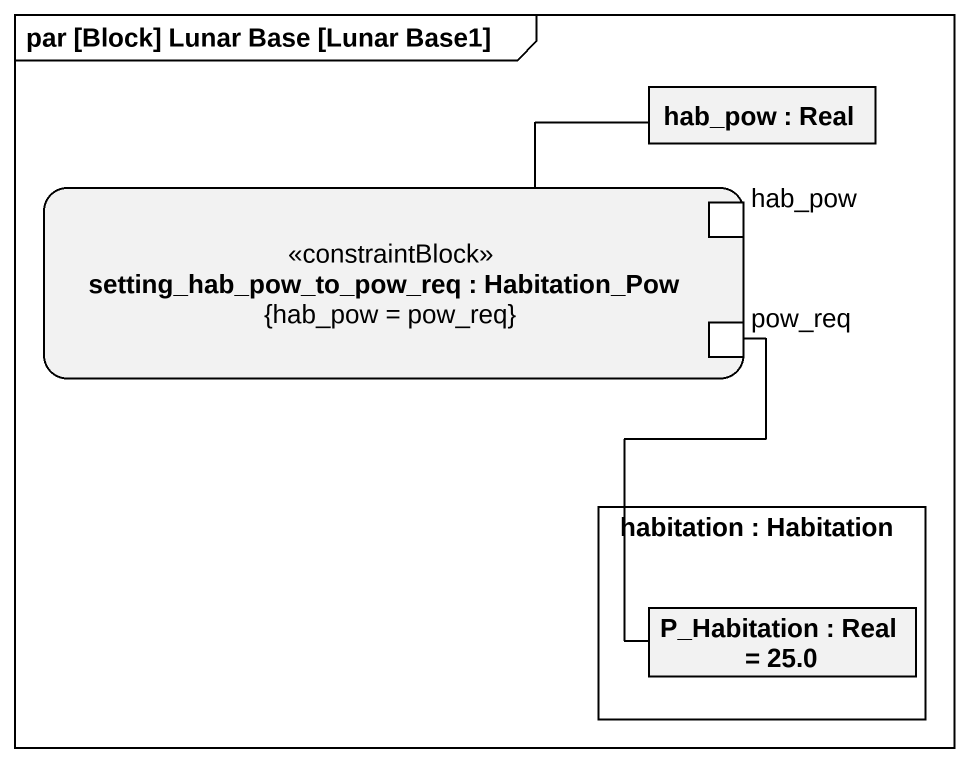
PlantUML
@startuml
mainframe par [Block] Lunar Base [Lunar Base1]
rectangle "hab_pow : Real" as hab_pow
rectangle "setting_hab_pow_to_pow_req : Habitation_Pow\n{hab_pow = pow_req}" as setting_hab_pow_to_pow_req <<constraintBlock>> {
  port "hab_pow" as hab_pow_2
  port pow_req
}
rectangle "habitation : Habitation" as habitation {
  rectangle "P_Habitation : Real = 25.0" as P_Habitation
}
hab_pow_2 -up- hab_pow
pow_req -- P_Habitation
@enduml
